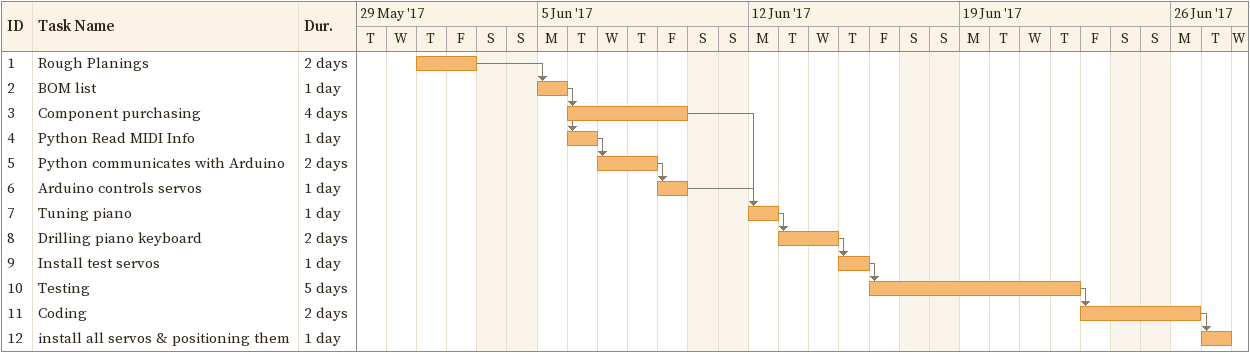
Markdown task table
| ID | Task | Duration | Start | Finish | Predecessors |
|---|---|---|---|---|---|
| 1 | Rough Planings | 2d | 2017-06-01 | 2017-06-02 |  |
| 2 | BOM list | 1d | 2017-06-05 | 2017-06-05 | 1 |
| 3 | Component purchasing | 4d | 2017-06-06 | 2017-06-09 | 2 |
| 4 | Python Read MIDI Info | 1d | 2017-06-06 | 2017-06-06 | 2 |
| 5 | Python communicates with Arduino | 2d | 2017-06-07 | 2017-06-08 | 4 |
| 6 | Arduino controls servos | 1d | 2017-06-09 | 2017-06-09 | 5 |
| 7 | Tuning piano | 1d | 2017-06-12 | 2017-06-12 | 3, 6 |
| 8 | Drilling piano keyboard | 2d | 2017-06-13 | 2017-06-14 | 7 |
| 9 | Install test servos | 1d | 2017-06-15 | 2017-06-15 | 8 |
| 10 | Testing | 5d | 2017-06-16 | 2017-06-22 | 9 |
| 11 | Coding | 2d | 2017-06-23 | 2017-06-26 | 10 |
| 12 | install all servos & positioning them | 1d | 2017-06-27 | 2017-06-27 | 11 |
